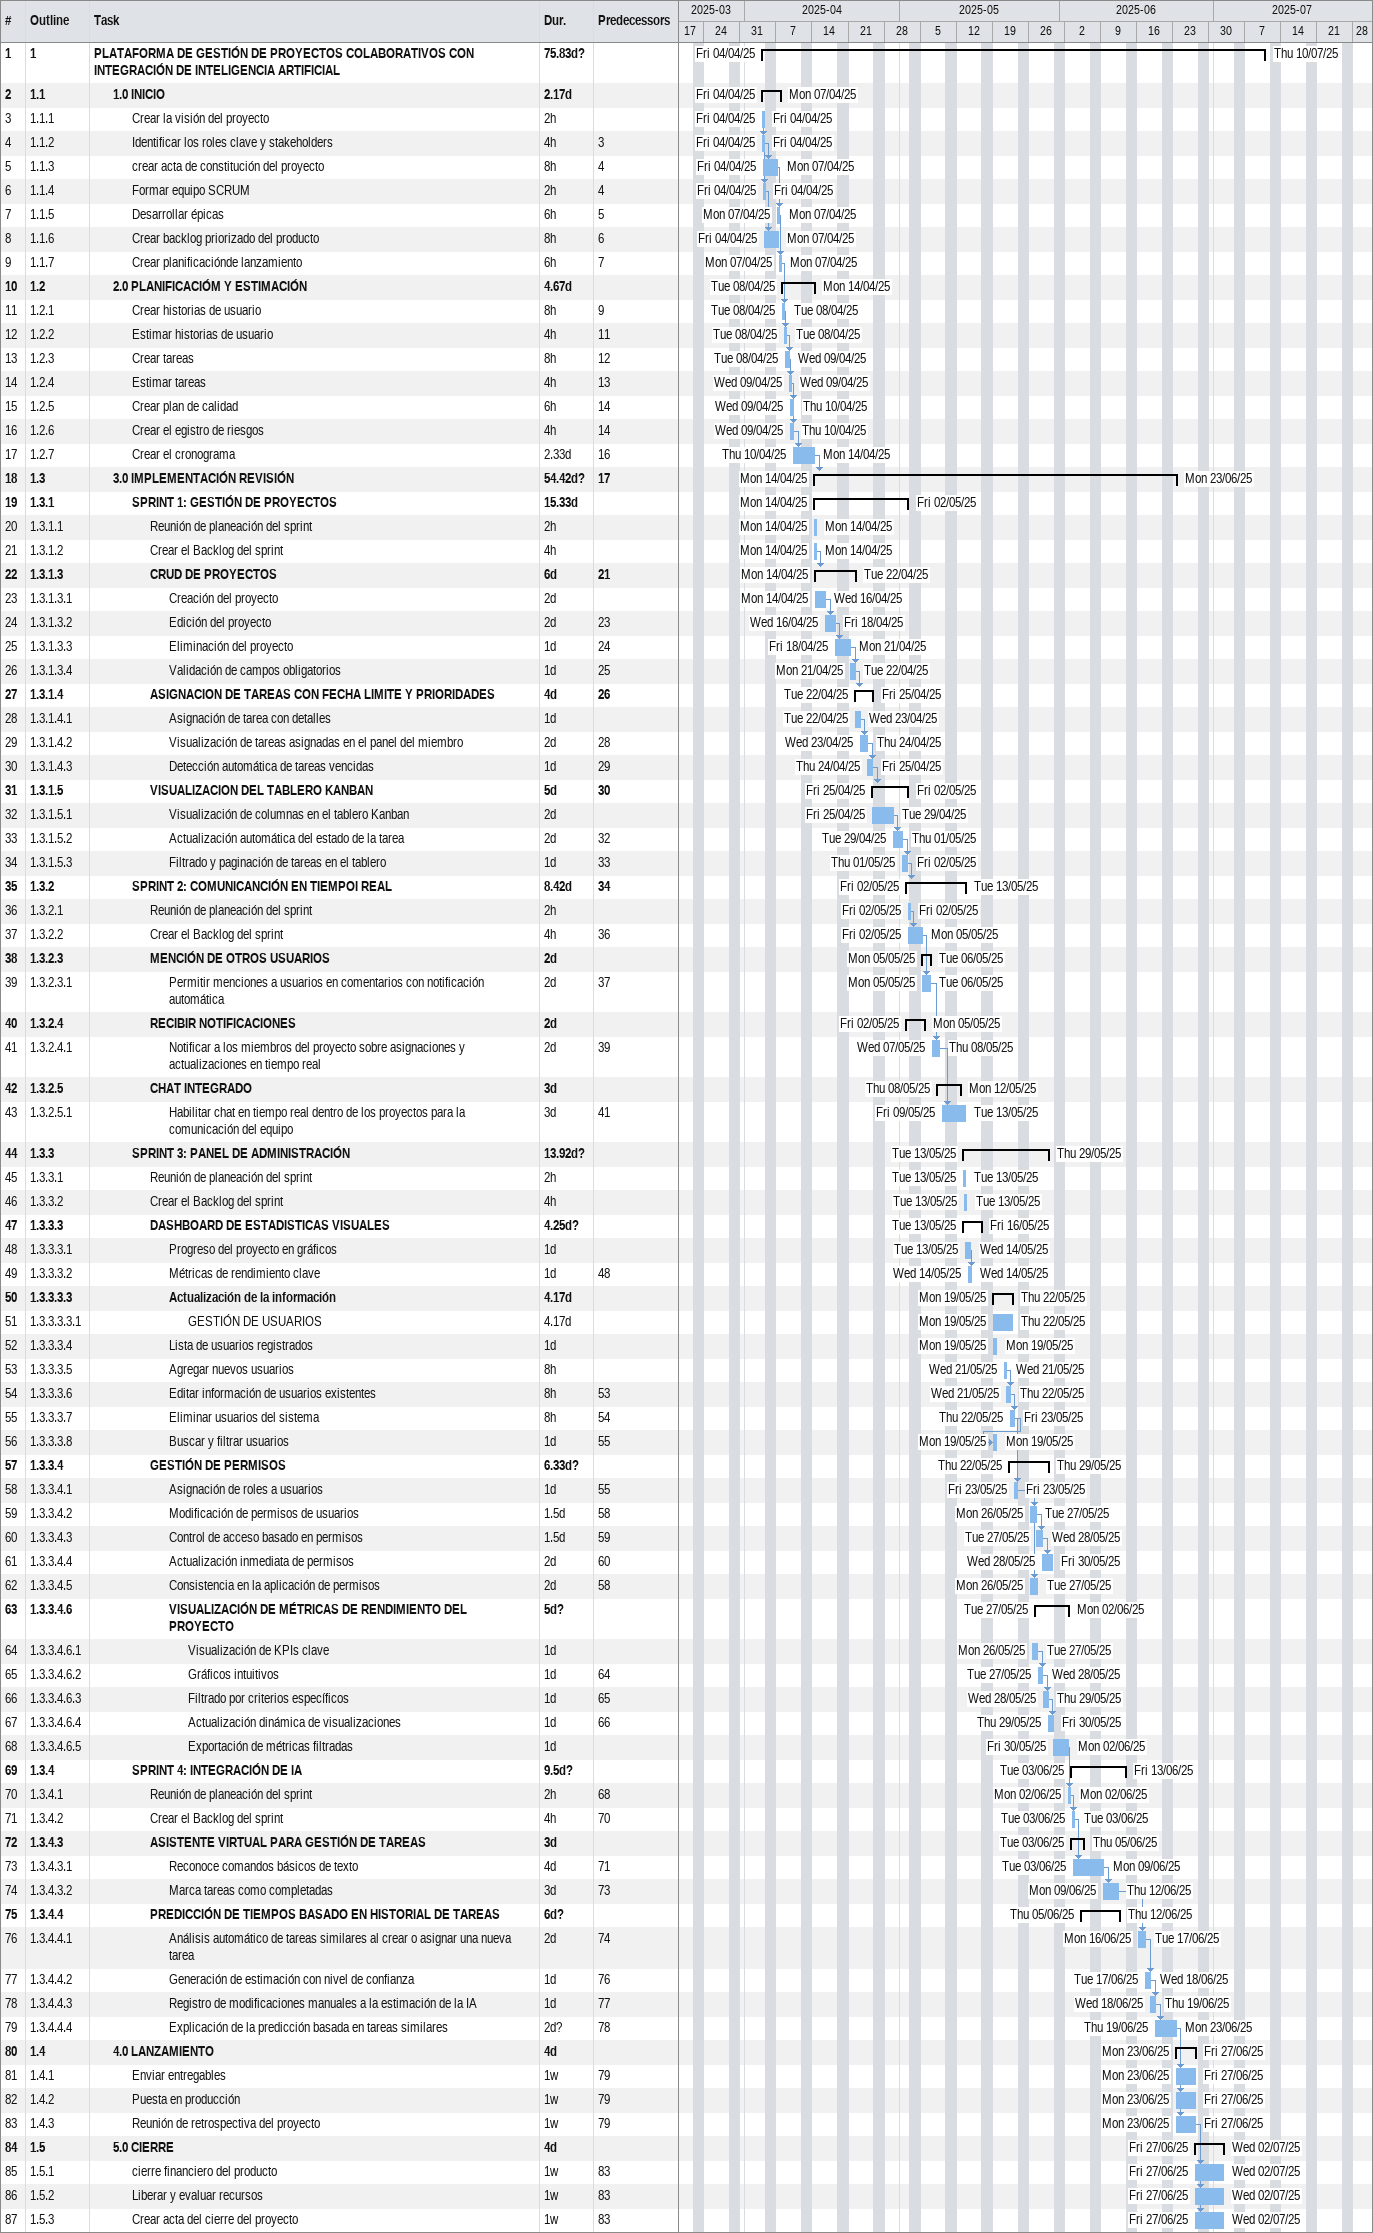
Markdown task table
| ID | WBS | Task | Duration | Start | Finish | Predecessors |
|---|---|---|---|---|---|---|
| 1 | 1 | **PLATAFORMA DE GESTIÓN DE PROYECTOS COLABORATIVOS CON INTEGRACIÓN DE INTELIGENCIA ARTIFICIAL** | 75.83d? | 2025-04-04 | 2025-07-10 |  |
| 2 | 1.1 | **1.0 INICIO** | 2.17d | 2025-04-04 | 2025-04-07 |  |
| 3 | 1.1.1 | Crear la visión del proyecto | 2h | 2025-04-04 | 2025-04-04 |  |
| 4 | 1.1.2 | Identificar los roles clave y stakeholders | 4h | 2025-04-04 | 2025-04-04 | 3 |
| 5 | 1.1.3 | crear acta de constitución del proyecto | 8h | 2025-04-04 | 2025-04-07 | 4 |
| 6 | 1.1.4 | Formar equipo SCRUM | 2h | 2025-04-04 | 2025-04-04 | 4 |
| 7 | 1.1.5 | Desarrollar épicas | 6h | 2025-04-07 | 2025-04-07 | 5 |
| 8 | 1.1.6 | Crear backlog priorizado del producto | 8h | 2025-04-04 | 2025-04-07 | 6 |
| 9 | 1.1.7 | Crear planificaciónde lanzamiento | 6h | 2025-04-07 | 2025-04-07 | 7 |
| 10 | 1.2 | **2.0 PLANIFICACIÓM Y ESTIMACIÓN** | 4.67d | 2025-04-08 | 2025-04-14 |  |
| 11 | 1.2.1 | Crear historias de usuario | 8h | 2025-04-08 | 2025-04-08 | 9 |
| 12 | 1.2.2 | Estimar historias de usuario | 4h | 2025-04-08 | 2025-04-08 | 11 |
| 13 | 1.2.3 | Crear tareas | 8h | 2025-04-08 | 2025-04-09 | 12 |
| 14 | 1.2.4 | Estimar tareas | 4h | 2025-04-09 | 2025-04-09 | 13 |
| 15 | 1.2.5 | Crear plan de calidad | 6h | 2025-04-09 | 2025-04-10 | 14 |
| 16 | 1.2.6 | Crear el egistro de riesgos | 4h | 2025-04-09 | 2025-04-10 | 14 |
| 17 | 1.2.7 | Crear el cronograma | 2.33d | 2025-04-10 | 2025-04-14 | 16 |
| 18 | 1.3 | **3.0 IMPLEMENTACIÓN REVISIÓN** | 54.42d? | 2025-04-14 | 2025-06-23 | 17 |
| 19 | 1.3.1 | **SPRINT 1: GESTIÓN DE PROYECTOS** | 15.33d | 2025-04-14 | 2025-05-02 |  |
| 20 | 1.3.1.1 | Reunión de planeación del sprint | 2h | 2025-04-14 | 2025-04-14 |  |
| 21 | 1.3.1.2 | Crear el Backlog del sprint | 4h | 2025-04-14 | 2025-04-14 |  |
| 22 | 1.3.1.3 | **CRUD DE PROYECTOS** | 6d | 2025-04-14 | 2025-04-22 | 21 |
| 23 | 1.3.1.3.1 | Creación del proyecto | 2d | 2025-04-14 | 2025-04-16 |  |
| 24 | 1.3.1.3.2 | Edición del proyecto | 2d | 2025-04-16 | 2025-04-18 | 23 |
| 25 | 1.3.1.3.3 | Eliminación del proyecto | 1d | 2025-04-18 | 2025-04-21 | 24 |
| 26 | 1.3.1.3.4 | Validación de campos obligatorios | 1d | 2025-04-21 | 2025-04-22 | 25 |
| 27 | 1.3.1.4 | **ASIGNACION DE TAREAS CON FECHA LIMITE Y PRIORIDADES** | 4d | 2025-04-22 | 2025-04-25 | 26 |
| 28 | 1.3.1.4.1 | Asignación de tarea con detalles | 1d | 2025-04-22 | 2025-04-23 |  |
| 29 | 1.3.1.4.2 | Visualización de tareas asignadas en el panel del miembro | 2d | 2025-04-23 | 2025-04-24 | 28 |
| 30 | 1.3.1.4.3 | Detección automática de tareas vencidas | 1d | 2025-04-24 | 2025-04-25 | 29 |
| 31 | 1.3.1.5 | **VISUALIZACION DEL TABLERO KANBAN** | 5d | 2025-04-25 | 2025-05-02 | 30 |
| 32 | 1.3.1.5.1 | Visualización de columnas en el tablero Kanban | 2d | 2025-04-25 | 2025-04-29 |  |
| 33 | 1.3.1.5.2 | Actualización automática del estado de la tarea | 2d | 2025-04-29 | 2025-05-01 | 32 |
| 34 | 1.3.1.5.3 | Filtrado y paginación de tareas en el tablero | 1d | 2025-05-01 | 2025-05-02 | 33 |
| 35 | 1.3.2 | **SPRINT 2: COMUNICANCIÓN EN TIEMPOI REAL** | 8.42d | 2025-05-02 | 2025-05-13 | 34 |
| 36 | 1.3.2.1 | Reunión de planeación del sprint | 2h | 2025-05-02 | 2025-05-02 |  |
| 37 | 1.3.2.2 | Crear el Backlog del sprint | 4h | 2025-05-02 | 2025-05-05 | 36 |
| 38 | 1.3.2.3 | **MENCIÓN DE OTROS USUARIOS** | 2d | 2025-05-05 | 2025-05-06 |  |
| 39 | 1.3.2.3.1 | Permitir menciones a usuarios en comentarios con notificación automática | 2d | 2025-05-05 | 2025-05-06 | 37 |
| 40 | 1.3.2.4 | **RECIBIR NOTIFICACIONES** | 2d | 2025-05-02 | 2025-05-05 |  |
| 41 | 1.3.2.4.1 | Notificar a los miembros del proyecto sobre asignaciones y actualizaciones en tiempo real | 2d | 2025-05-07 | 2025-05-08 | 39 |
| 42 | 1.3.2.5 | **CHAT INTEGRADO** | 3d | 2025-05-08 | 2025-05-12 |  |
| 43 | 1.3.2.5.1 | Habilitar chat en tiempo real dentro de los proyectos para la comunicación del equipo | 3d | 2025-05-09 | 2025-05-13 | 41 |
| 44 | 1.3.3 | **SPRINT 3: PANEL DE ADMINISTRACIÓN** | 13.92d? | 2025-05-13 | 2025-05-29 |  |
| 45 | 1.3.3.1 | Reunión de planeación del sprint | 2h | 2025-05-13 | 2025-05-13 |  |
| 46 | 1.3.3.2 | Crear el Backlog del sprint | 4h | 2025-05-13 | 2025-05-13 |  |
| 47 | 1.3.3.3 | **DASHBOARD DE ESTADISTICAS VISUALES** | 4.25d? | 2025-05-13 | 2025-05-16 |  |
| 48 | 1.3.3.3.1 | Progreso del proyecto en gráficos | 1d | 2025-05-13 | 2025-05-14 |  |
| 49 | 1.3.3.3.2 | Métricas de rendimiento clave | 1d | 2025-05-14 | 2025-05-14 | 48 |
| 50 | 1.3.3.3.3 | **Actualización de la información** | 4.17d | 2025-05-19 | 2025-05-22 |  |
| 51 | 1.3.3.3.3.1 | GESTIÓN DE USUARIOS | 4.17d | 2025-05-19 | 2025-05-22 |  |
| 52 | 1.3.3.3.4 | Lista de usuarios registrados | 1d | 2025-05-19 | 2025-05-19 |  |
| 53 | 1.3.3.3.5 | Agregar nuevos usuarios | 8h | 2025-05-21 | 2025-05-21 |  |
| 54 | 1.3.3.3.6 | Editar información de usuarios existentes | 8h | 2025-05-21 | 2025-05-22 | 53 |
| 55 | 1.3.3.3.7 | Eliminar usuarios del sistema | 8h | 2025-05-22 | 2025-05-23 | 54 |
| 56 | 1.3.3.3.8 | Buscar y filtrar usuarios | 1d | 2025-05-19 | 2025-05-19 | 55 |
| 57 | 1.3.3.4 | **GESTIÓN DE PERMISOS** | 6.33d? | 2025-05-22 | 2025-05-29 |  |
| 58 | 1.3.3.4.1 | Asignación de roles a usuarios | 1d | 2025-05-23 | 2025-05-23 | 55 |
| 59 | 1.3.3.4.2 | Modificación de permisos de usuarios | 1.5d | 2025-05-26 | 2025-05-27 | 58 |
| 60 | 1.3.3.4.3 | Control de acceso basado en permisos | 1.5d | 2025-05-27 | 2025-05-28 | 59 |
| 61 | 1.3.3.4.4 | Actualización inmediata de permisos | 2d | 2025-05-28 | 2025-05-30 | 60 |
| 62 | 1.3.3.4.5 | Consistencia en la aplicación de permisos | 2d | 2025-05-26 | 2025-05-27 | 58 |
| 63 | 1.3.3.4.6 | **VISUALIZACIÓN DE MÉTRICAS DE RENDIMIENTO DEL PROYECTO** | 5d? | 2025-05-27 | 2025-06-02 |  |
| 64 | 1.3.3.4.6.1 | Visualización de KPIs clave | 1d | 2025-05-26 | 2025-05-27 |  |
| 65 | 1.3.3.4.6.2 | Gráficos intuitivos | 1d | 2025-05-27 | 2025-05-28 | 64 |
| 66 | 1.3.3.4.6.3 | Filtrado por criterios específicos | 1d | 2025-05-28 | 2025-05-29 | 65 |
| 67 | 1.3.3.4.6.4 | Actualización dinámica de visualizaciones | 1d | 2025-05-29 | 2025-05-30 | 66 |
| 68 | 1.3.3.4.6.5 | Exportación de métricas filtradas | 1d | 2025-05-30 | 2025-06-02 |  |
| 69 | 1.3.4 | **SPRINT 4: INTEGRACIÓN DE IA** | 9.5d? | 2025-06-03 | 2025-06-13 |  |
| 70 | 1.3.4.1 | Reunión de planeación del sprint | 2h | 2025-06-02 | 2025-06-02 | 68 |
| 71 | 1.3.4.2 | Crear el Backlog del sprint | 4h | 2025-06-03 | 2025-06-03 | 70 |
| 72 | 1.3.4.3 | **ASISTENTE VIRTUAL PARA GESTIÓN DE TAREAS** | 3d | 2025-06-03 | 2025-06-05 |  |
| 73 | 1.3.4.3.1 | Reconoce comandos básicos de texto | 4d | 2025-06-03 | 2025-06-09 | 71 |
| 74 | 1.3.4.3.2 | Marca tareas como completadas | 3d | 2025-06-09 | 2025-06-12 | 73 |
| 75 | 1.3.4.4 | **PREDICCIÓN DE TIEMPOS BASADO EN HISTORIAL DE TAREAS** | 6d? | 2025-06-05 | 2025-06-12 |  |
| 76 | 1.3.4.4.1 | Análisis automático de tareas similares al crear o asignar una nueva tarea | 2d | 2025-06-16 | 2025-06-17 | 74 |
| 77 | 1.3.4.4.2 | Generación de estimación con nivel de confianza | 1d | 2025-06-17 | 2025-06-18 | 76 |
| 78 | 1.3.4.4.3 | Registro de modificaciones manuales a la estimación de la IA | 1d | 2025-06-18 | 2025-06-19 | 77 |
| 79 | 1.3.4.4.4 | Explicación de la predicción basada en tareas similares | 2d? | 2025-06-19 | 2025-06-23 | 78 |
| 80 | 1.4 | **4.0 LANZAMIENTO** | 4d | 2025-06-23 | 2025-06-27 |  |
| 81 | 1.4.1 | Enviar entregables | 1w | 2025-06-23 | 2025-06-27 | 79 |
| 82 | 1.4.2 | Puesta en producción | 1w | 2025-06-23 | 2025-06-27 | 79 |
| 83 | 1.4.3 | Reunión de retrospectiva del proyecto | 1w | 2025-06-23 | 2025-06-27 | 79 |
| 84 | 1.5 | **5.0 CIERRE** | 4d | 2025-06-27 | 2025-07-02 |  |
| 85 | 1.5.1 | cierre financiero del producto | 1w | 2025-06-27 | 2025-07-02 | 83 |
| 86 | 1.5.2 | Liberar y evaluar recursos | 1w | 2025-06-27 | 2025-07-02 | 83 |
| 87 | 1.5.3 | Crear acta del cierre del proyecto | 1w | 2025-06-27 | 2025-07-02 | 83 |
